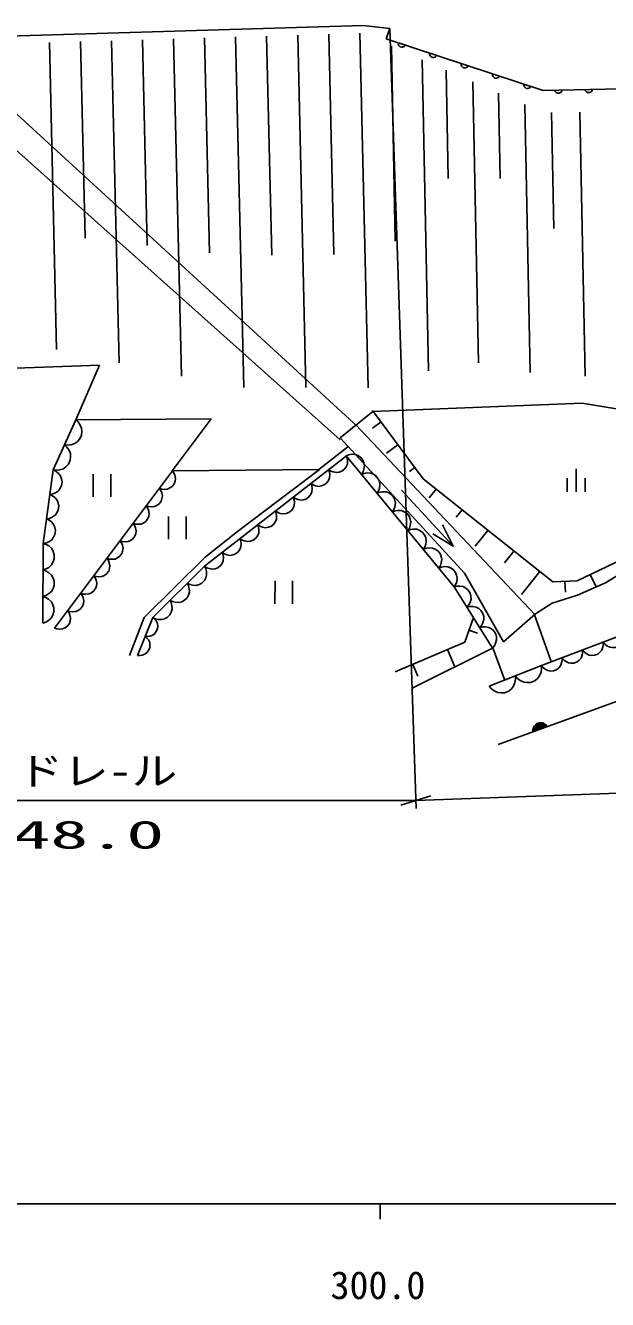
# Model space of a CAD drawing. Units: millimetres, scale not verified. Extents: x 40000 to 680000, y 20000 to 380000.
# Drawn here: x 344685 to 382929, y 198715 to 282386 of the extents above; entities that cross this region are included whole.
import ezdxf
from ezdxf.enums import TextEntityAlignment as Align

# ---------------------------------------------------------------- set-up
doc = ezdxf.new("R2010")
doc.units = ezdxf.units.MM
doc.header["$LTSCALE"] = 1000
doc.layers.add('M-BGD', color=7, linetype='Continuous', lineweight=25)
doc.layers.add('M-TTL-BAND', color=7, linetype='Continuous', lineweight=25)
doc.styles.add('ＭＳ ゴシック', font='')
doc.styles.get('ＭＳ ゴシック').set_extended_font_data('MS Gothic')

# ---------------------------------------------------------------- blocks, each defined once
blk = doc.blocks.new('BUHIN12')
at = {"color": 7, "linetype": 'Continuous', "lineweight": 25}
blk.add_lwpolyline([(-199, -152), (-218, -94), (-223, -37), (-219, 36), (-193, 93), (-157, 143), (-96, 189), (-38, 211), (23, 221), (96, 207), (149, 186), (199, 152)], dxfattribs=at)
blk = doc.blocks.new('BUHIN13')
at = {"color": 7, "linetype": 'Continuous', "lineweight": 25}
blk.add_lwpolyline([(-137, -209), (-174, -161), (-199, -109), (-219, -39), (-213, 24), (-196, 82), (-153, 147), (-106, 187), (-51, 216), (22, 227), (79, 225), (137, 209)], dxfattribs=at)
blk = doc.blocks.new('BUHIN44')
at = {"color": 7, "linetype": 'Continuous', "lineweight": 25}
for p, q in [((467, 407), (-275, 917)), ((618, -425), (-618, 425)), ((-213, -581), (-955, -71))]:
    blk.add_line(p, q, dxfattribs=at)
blk = doc.blocks.new('BUHIN78')
at = {"color": 7, "linetype": 'Continuous', "lineweight": 25}
for p, q in [((945, 51), (-290, 901)), ((-943, -47), (293, -898))]:
    blk.add_line(p, q, dxfattribs=at)
blk = doc.blocks.new('BUHIN85')
at = {"color": 7, "linetype": 'Continuous', "lineweight": 25}
for p, q in [((180, 444), (-59, -475)), ((8, -467), (234, 404)), ((285, 352), (79, -444)), ((150, -416), (333, 288)), ((378, 214), (227, -371)), ((317, -273), (410, 87))]:
    blk.add_line(p, q, dxfattribs=at)
blk.add_lwpolyline([(125, 484), (227, 416), (307, 336), (389, 214), (419, 93), (426, -30), (387, -180), (321, -285), (236, -376), (105, -443), (-5, -477), (-125, -484)], close=True, dxfattribs=at)
blk = doc.blocks.new('BUHIN191')
at = {"color": 7, "linetype": 'Continuous', "lineweight": 25}
blk.add_lwpolyline([(-471, 771), (-613, 605), (-707, 421), (-785, 167), (-774, -60), (-721, -276), (-575, -515), (-406, -661), (-210, -774), (51, -821), (256, -818), (471, -771)], dxfattribs=at)
blk = doc.blocks.new('BUHIN192')
at = {"color": 7, "linetype": 'Continuous', "lineweight": 25}
blk.add_lwpolyline([(-600, 546), (-681, 367), (-715, 184), (-718, -54), (-651, -246), (-551, -420), (-365, -589), (-183, -672), (14, -720), (251, -694), (427, -640), (600, -546)], dxfattribs=at)
blk = doc.blocks.new('BUHIN193')
at = {"color": 7, "linetype": 'Continuous', "lineweight": 25}
blk.add_lwpolyline([(-717, 499), (-778, 297), (-789, 97), (-759, -158), (-661, -354), (-530, -525), (-308, -679), (-102, -743), (115, -767), (365, -706), (544, -624), (717, -499)], dxfattribs=at)
blk = doc.blocks.new('BUHIN194')
at = {"color": 7, "linetype": 'Continuous', "lineweight": 25}
blk.add_lwpolyline([(-230, 680), (-369, 576), (-474, 450), (-579, 267), (-610, 90), (-607, -87), (-536, -298), (-431, -441), (-298, -563), (-104, -645), (55, -678), (230, -680)], dxfattribs=at)
blk = doc.blocks.new('BUHIN195')
at = {"color": 7, "linetype": 'Continuous', "lineweight": 25}
blk.add_lwpolyline([(-44, 737), (-210, 672), (-349, 575), (-502, 421), (-581, 254), (-626, 77), (-612, -151), (-547, -321), (-449, -478), (-278, -612), (-129, -688), (44, -737)], dxfattribs=at)
blk = doc.blocks.new('BUHIN196')
at = {"color": 7, "linetype": 'Continuous', "lineweight": 25}
blk.add_lwpolyline([(-141, 784), (-311, 693), (-447, 571), (-592, 387), (-655, 198), (-680, 3), (-636, -240), (-545, -414), (-419, -569), (-219, -691), (-50, -754), (141, -784)], dxfattribs=at)
blk = doc.blocks.new('BUHIN197')
at = {"color": 7, "linetype": 'Continuous', "lineweight": 25}
blk.add_lwpolyline([(-372, 563), (-473, 435), (-538, 295), (-590, 104), (-575, -65), (-530, -225), (-415, -399), (-286, -504), (-136, -583), (60, -611), (212, -603), (372, -563)], dxfattribs=at)
blk = doc.blocks.new('BUHIN198')
at = {"color": 7, "linetype": 'Continuous', "lineweight": 25}
blk.add_lwpolyline([(-794, -70), (-719, -248), (-610, -394), (-439, -555), (-256, -635), (-64, -678), (182, -656), (364, -580), (530, -469), (669, -281), (747, -118), (794, 70)], dxfattribs=at)
blk = doc.blocks.new('BUHIN199')
at = {"color": 7, "linetype": 'Continuous', "lineweight": 25}
blk.add_lwpolyline([(-790, 33), (-738, -151), (-650, -309), (-503, -489), (-334, -591), (-150, -658), (94, -669), (283, -617), (460, -530), (622, -363), (719, -212), (790, -33)], dxfattribs=at)
blk = doc.blocks.new('BUHIN202')
at = {"color": 7, "linetype": 'Continuous', "lineweight": 25}
blk.add_lwpolyline([(171, 703), (-3, 690), (-161, 639), (-349, 540), (-471, 405), (-564, 253), (-617, 35), (-605, -143), (-558, -319), (-437, -493), (-319, -608), (-171, -703)], dxfattribs=at)
blk = doc.blocks.new('BUHIN203')
at = {"color": 7, "linetype": 'Continuous', "lineweight": 25}
blk.add_lwpolyline([(205, 897), (-17, 877), (-216, 809), (-453, 679), (-606, 507), (-721, 311), (-785, 33), (-766, -193), (-703, -415), (-546, -635), (-395, -778), (-205, -897)], dxfattribs=at)

msp = doc.modelspace()

# ---------------------------------------------------------------- linework, layer by layer
at = {"layer": 'M-BGD'}
for p, q in [((319821, 280971), (366869, 282386)), ((366869, 282386), (368615, 282183)), ((368615, 282183), (368384, 281516)), ((370351, 230972), (368615, 282183)), ((346259, 281266), (346729, 261103)), ((348298, 281327), (348599, 268425)), ((350337, 281388), (350831, 260230)), ((352376, 281450), (352692, 267939)), ((354416, 281511), (354932, 259356)), ((356455, 281572), (356784, 267452)), ((358494, 281634), (359031, 258614)), ((360533, 281695), (360869, 267305)), ((362572, 281756), (363112, 258606)), ((364611, 281818), (364949, 267339)), ((366650, 281879), (367194, 258599)), ((368384, 281516), (378702, 278125)), ((368727, 281025), (368979, 268218)), ((370761, 280136), (371162, 259715)), ((372328, 279451), (372468, 272344)), ((374088, 278681), (374451, 260220)), ((342438, 278081), (366496, 256053)), ((375776, 277943), (375886, 272345)), ((378702, 278125), (398684, 278524)), ((377503, 277188), (377849, 259586)), ((341068, 276878), (365363, 255169)), ((379252, 276673), (379401, 269053)), ((381113, 276700), (381454, 259348)), ((337752, 259661), (349539, 260069)), ((347993, 256496), (349539, 260069)), ((365367, 255311), (367519, 257044)), ((367483, 257092), (370820, 252609)), ((367519, 257044), (381264, 257584)), ((381264, 257584), (399299, 254606)), ((346510, 253196), (347986, 256496)), ((347986, 256496), (356886, 256553)), ((356886, 256553), (354334, 253141)), ((366396, 256155), (378145, 243698)), ((368039, 256345), (367482, 255930)), ((373531, 246419), (365367, 255311)), ((363964, 253229), (365865, 254708)), ((369152, 254850), (368407, 254296)), ((356447, 246877), (365771, 254132)), ((372855, 245522), (365748, 254132)), ((345850, 248374), (346510, 253196)), ((346590, 242807), (354338, 253142)), ((354334, 253141), (363996, 253229)), ((363996, 253229), (358614, 249143)), ((370264, 253356), (369927, 253105)), ((369391, 251866), (372787, 248196)), ((370820, 252609), (379329, 245844)), ((371671, 251932), (371213, 251356)), ((373373, 250579), (372986, 250093)), ((358614, 249143), (356487, 247471)), ((375075, 249226), (374243, 248181)), ((345816, 243135), (345850, 248374)), ((376776, 247873), (376166, 247105)), ((380938, 245917), (386088, 248387)), ((356487, 247471), (352490, 243513)), ((353050, 243516), (356447, 246877)), ((382790, 245773), (385338, 247345)), ((376086, 241902), (373531, 246419)), ((378478, 246521), (377274, 245006)), ((381796, 246329), (382180, 245529)), ((375374, 241502), (372855, 245522)), ((379329, 245844), (380938, 245917)), ((380133, 245880), (380165, 245174)), ((380959, 244964), (382790, 245773)), ((378203, 243739), (379292, 244456)), ((379292, 244456), (380959, 244964)), ((352490, 243513), (351521, 241002)), ((352036, 241016), (353050, 243516)), ((373548, 241892), (374115, 243512)), ((376086, 241902), (378203, 243739)), ((378138, 243683), (379228, 240621)), ((378583, 240351), (388057, 243948)), ((373820, 242670), (374393, 242470)), ((368987, 239943), (373548, 241892)), ((370144, 238892), (375374, 241502)), ((372408, 241405), (372876, 240309)), ((375384, 241506), (376151, 239430)), ((370127, 240430), (370457, 239659)), ((375161, 238997), (378583, 240351)), ((386774, 239176), (375744, 235171)), ((370334, 231485), (408184, 232888)), ((370334, 231485), (371329, 231789)), ((320783, 231485), (370334, 231485)), ((370334, 231485), (369338, 231183))]:
    msp.add_line(p, q, dxfattribs=at)
msp.add_lwpolyline([(372085, 249590), (372787, 248196), (371454, 249007)], dxfattribs=at)
at = {"layer": 'M-TTL-BAND'}
for p, q in [((40000, 205000), (579000, 205000)), ((368000, 205000), (368000, 204000))]:
    msp.add_line(p, q, dxfattribs=at)

# ---------------------------------------------------------------- block references
at = {"layer": 'M-BGD', "rotation": 124.48167}
for name, p in [('BUHIN12', (369416, 281177)), ('BUHIN12', (371480, 280498)), ('BUHIN12', (373543, 279820)), ('BUHIN12', (375607, 279142)), ('BUHIN12', (377670, 278464)), ('BUHIN13', (379701, 278145)), ('BUHIN13', (381699, 278185)), ('BUHIN191', (347617, 255671)), ('BUHIN191', (346879, 254021)), ('BUHIN198', (366256, 253517)), ('BUHIN195', (365188, 253678)), ('BUHIN192', (346400, 252393)), ('BUHIN78', (349714, 252176)), ('BUHIN194', (353907, 252568)), ('BUHIN195', (364023, 252771)), ('BUHIN198', (367271, 252287)), ('BUHIN44', (380869, 252510)), ('BUHIN194', (353046, 251419)), ('BUHIN195', (362857, 251865)), ('BUHIN198', (368287, 251057)), ('BUHIN192', (346180, 250785)), ('BUHIN195', (361692, 250958)), ('BUHIN194', (352185, 250271)), ('BUHIN78', (354661, 249395)), ('BUHIN195', (360526, 250051)), ('BUHIN198', (369302, 249827)), ('BUHIN192', (345960, 249178)), ('BUHIN194', (351325, 249123)), ('BUHIN195', (359361, 249144)), ('BUHIN198', (370317, 248597)), ('BUHIN193', (345845, 247501)), ('BUHIN194', (350464, 247974)), ('BUHIN195', (358195, 248237)), ('BUHIN195', (357030, 247330)), ('BUHIN198', (371333, 247367)), ('BUHIN194', (349603, 246826)), ('BUHIN196', (355881, 246316)), ('BUHIN198', (372348, 246137)), ('BUHIN193', (345833, 245755)), ('BUHIN194', (348742, 245678)), ('BUHIN78', (361659, 245163)), ('BUHIN196', (354749, 245196)), ('BUHIN199', (373275, 244852)), ('BUHIN193', (345822, 244008)), ('BUHIN194', (347881, 244529)), ('BUHIN196', (353616, 244076)), ('BUHIN199', (374115, 243512)), ('BUHIN194', (347020, 243381)), ('BUHIN197', (352797, 242891)), ('BUHIN199', (374955, 242172)), ('BUHIN202', (383320, 242150)), ('BUHIN197', (352289, 241641)), ('BUHIN202', (381966, 241636)), ('BUHIN202', (379259, 240608)), ('BUHIN202', (380613, 241122)), ('BUHIN203', (377727, 240013)), ('BUHIN203', (376017, 239335)), ('BUHIN85', (378502, 236172))]:
    msp.add_blockref(name, p, dxfattribs=at)

# ---------------------------------------------------------------- texts
at = {"layer": 'M-BGD', "style": 'ＭＳ ゴシック'}
for s, width, p in [('ガ-ドレ-ル', 1.2, (339665, 231960)), ('L=48.0', 2, (338840, 227780))]:
    msp.add_text(s, height=1833, dxfattribs=dict(at, width=width)).set_placement(p, align=Align.BOTTOM_LEFT)
at = {"layer": 'M-TTL-BAND', "style": 'ＭＳ ゴシック'}
msp.add_text('300.0', height=1833, dxfattribs=at).set_placement((367844, 198195), align=Align.BOTTOM_CENTER)

doc.saveas('drawing.dxf')
